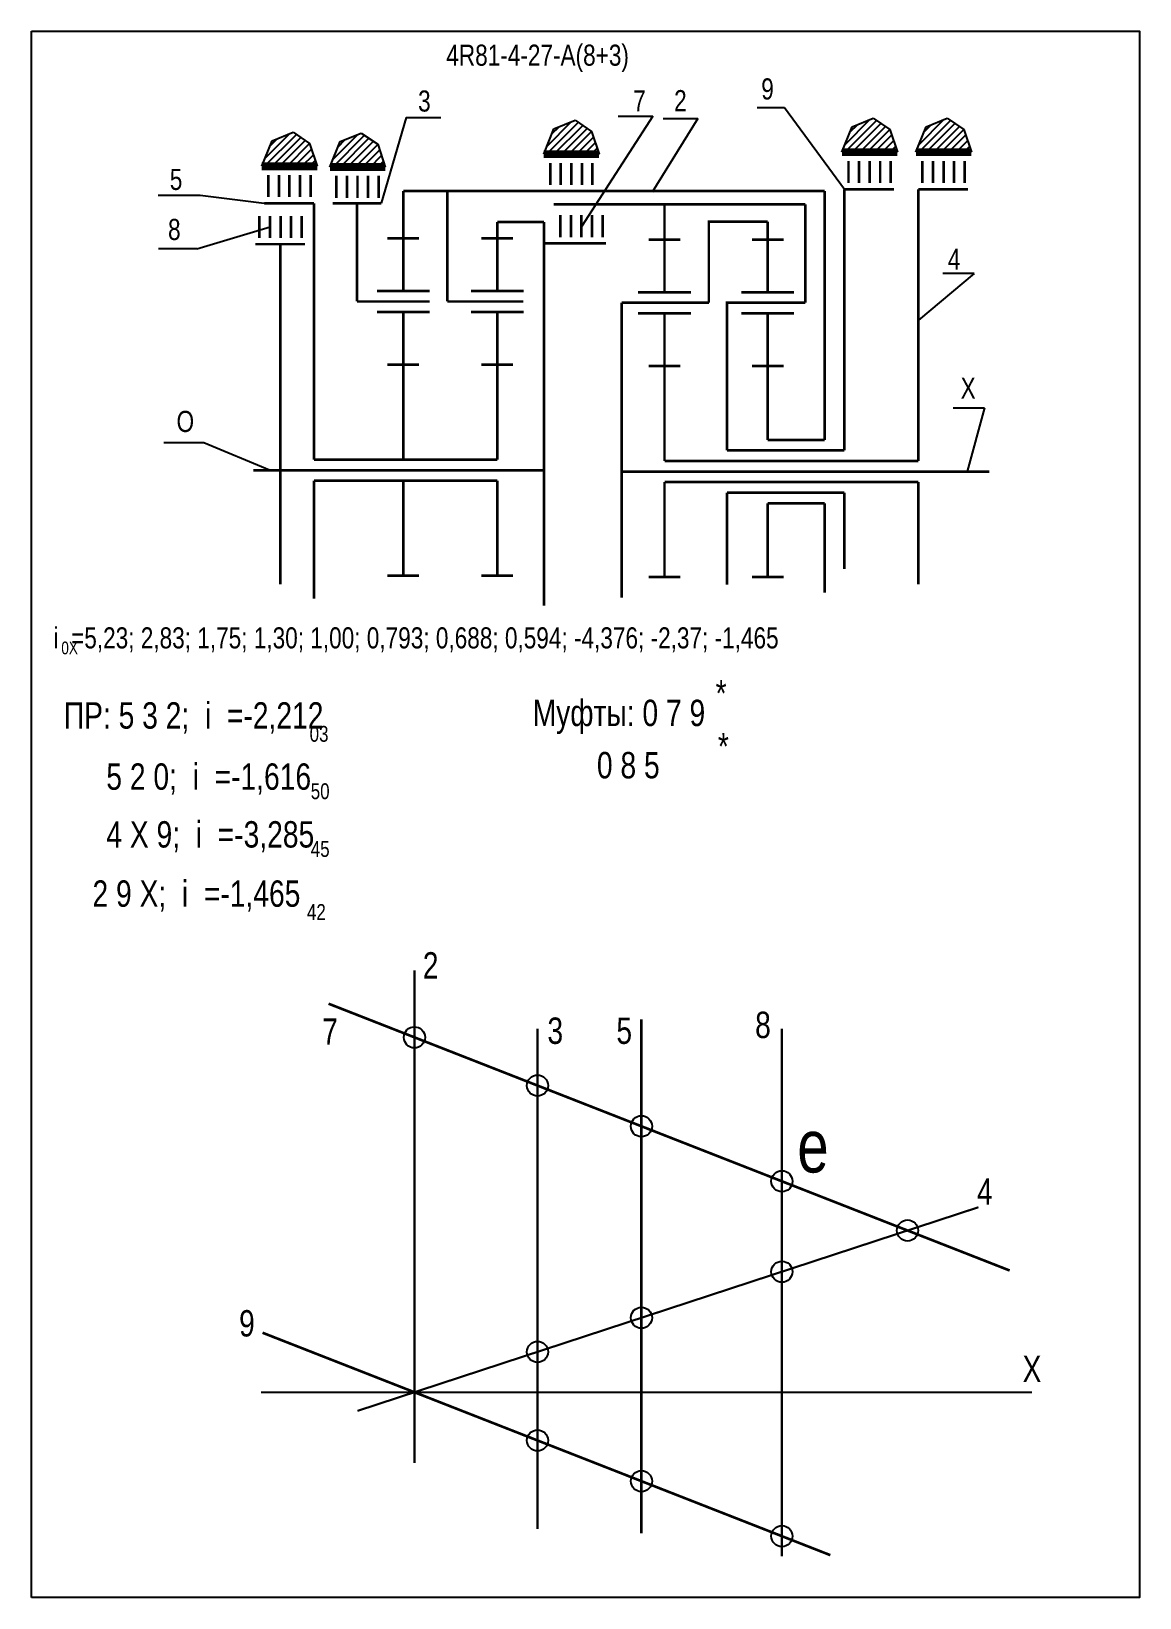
# Model space of a CAD drawing. Extents: x -352 to -142, y 153 to 450.
import ezdxf

# ---------------------------------------------------------------- set-up
doc = ezdxf.new("R2010")
doc.units = 0
doc.header["$LTSCALE"] = 15
doc.layers.get('0').update_dxf_attribs({"linetype": 'CONTINUOUS'})
doc.layers.add('DIM', color=92, linetype='CONTINUOUS')
doc.layers.add('MAIN', color=5, linetype='CONTINUOUS')
doc.styles.add('AMK', font='amk.shx', dxfattribs={"width": 0.8})

msp = doc.modelspace()

# ---------------------------------------------------------------- hatches: boundary and pattern name
at = {"layer": 'DIM'}
h = msp.add_hatch(dxfattribs=at)
h.set_pattern_fill('_USER', color=0, angle=45, style=0, pattern_type=0)
h.set_pattern_definition([(45, (-56.5182, -1.4102), (-0.7071068, 0.7071068), [])])
h.paths.add_polyline_path([(-306.81, 429.11), (-308.76, 424.29), (-298.26, 424.29), (-299.71, 428.61), (-302.83, 430.73)])
h = msp.add_hatch(dxfattribs=at)
h.set_pattern_fill('_USER', color=0, angle=45, style=0, pattern_type=0)
h.set_pattern_definition([(45, (-3.1103, 0.8762), (-0.7071068, 0.7071068), [])])
h.paths.add_polyline_path([(-253.41, 431.39), (-255.35, 426.57), (-244.85, 426.57), (-246.3, 430.9), (-249.42, 433.01)])
h = msp.add_hatch(dxfattribs=at)
h.set_pattern_fill('_USER', color=0, angle=45, style=0, pattern_type=0)
h.set_pattern_definition([(45, (53.4026, 1.2485), (-0.7071068, 0.7071068), [])])
h.paths.add_polyline_path([(-196.89, 431.77), (-198.84, 426.95), (-188.34, 426.95), (-189.79, 431.27), (-192.91, 433.39)])
h = msp.add_hatch(dxfattribs=at)
h.set_pattern_fill('_USER', color=0, angle=45, style=0, pattern_type=0)
h.set_pattern_definition([(45, (67.4198, 1.2485), (-0.7071068, 0.7071068), [])])
h.paths.add_polyline_path([(-182.88, 431.77), (-184.82, 426.95), (-174.32, 426.95), (-175.77, 431.27), (-178.89, 433.39)])
h = msp.add_hatch(dxfattribs=at)
h.set_pattern_fill('_USER', color=0, angle=45, style=0, pattern_type=0)
h.set_pattern_definition([(45, (-43.6186, -1.5655), (-0.7071068, 0.7071068), [])])
h.paths.add_polyline_path([(-293.91, 428.95), (-295.86, 424.13), (-285.36, 424.13), (-286.81, 428.46), (-289.93, 430.57)])

# ---------------------------------------------------------------- linework, layer by layer
at = {"const_width": 0.4}
for points in [[(-279.84, 271.84), (-279.84, 178.43)], [(-256.53, 260.74), (-256.53, 165.87)], [(-210.22, 260.74), (-210.22, 160.71)], [(-290.64, 188.28), (-172.97, 226.9)]]:
    msp.add_lwpolyline(points, dxfattribs=at)
at = {"layer": 'DIM', "color": 0}
for p, q in [((-234.68, 433.8), (-248.11, 412.94)), ((-241.25, 433.8), (-234.68, 433.8)), ((-214.93, 435.44), (-209.75, 435.44)), ((-209.75, 435.44), (-198.37, 419.93)), ((-306.81, 429.11), (-302.83, 430.73)), ((-302.83, 430.73), (-299.71, 428.61)), ((-281.4, 433.51), (-286.13, 417.28)), ((-281.4, 433.51), (-274.83, 433.51)), ((-255.35, 426.57), (-253.41, 431.39)), ((-253.41, 431.39), (-249.42, 433.01)), ((-249.42, 433.01), (-246.3, 430.9)), ((-246.3, 430.9), (-244.85, 426.57)), ((-226.17, 433.34), (-234.81, 419.35)), ((-232.74, 433.34), (-226.17, 433.34)), ((-198.84, 426.95), (-196.89, 431.77)), ((-196.89, 431.77), (-192.91, 433.39)), ((-192.91, 433.39), (-189.79, 431.27)), ((-189.79, 431.27), (-188.34, 426.95)), ((-184.82, 426.95), (-182.88, 431.77)), ((-182.88, 431.77), (-178.89, 433.39)), ((-178.89, 433.39), (-175.77, 431.27)), ((-175.77, 431.27), (-174.32, 426.95)), ((-308.76, 424.29), (-306.81, 429.11)), ((-299.71, 428.61), (-298.26, 424.29)), ((-295.86, 424.13), (-293.91, 428.95)), ((-293.91, 428.95), (-289.93, 430.57)), ((-289.93, 430.57), (-286.81, 428.46)), ((-286.81, 428.46), (-285.36, 424.13)), ((-254.1, 426.39), (-247.18, 426.39)), ((-197.58, 426.76), (-190.67, 426.76)), ((-183.57, 426.76), (-176.65, 426.76)), ((-328.42, 418.82), (-320.47, 418.82)), ((-320.47, 418.82), (-308.29, 417.27)), ((-321.05, 408.61), (-307.21, 412.8)), ((-321.05, 408.61), (-328.31, 408.61)), ((-173.79, 403.92), (-184.35, 395.12)), ((-173.79, 403.92), (-179.71, 403.92)), ((-177.74, 378.48), (-171.83, 378.48)), ((-171.83, 378.48), (-175.09, 366.39)), ((-319.72, 371.82), (-327.33, 371.82)), ((-307.32, 366.64), (-319.72, 371.82))]:
    msp.add_line(p, q, dxfattribs=at)
for points, const_width in [([(-281.96, 419.6), (-250.27, 419.6)], 0.5), ([(-273.61, 398.64), (-273.61, 419.6)], 0.5), ([(-250.27, 419.6), (-202.09, 419.6)], 0.5), ([(-202.09, 419.6), (-202.09, 372.39)], 0.5), ([(-198.37, 370.39), (-198.37, 419.93)], 0.5), ([(-184.35, 419.93), (-184.35, 368.39)], 0.5), ([(-298.88, 417.27), (-298.88, 368.64)], 0.5), ([(-295.35, 417.28), (-286.13, 417.28)], 0.5), ([(-290.74, 417.28), (-290.63, 417.28)], 0.5), ([(-290.74, 417.28), (-290.74, 398.64)], 0.5), ([(-253.44, 417.09), (-205.79, 417.09)], 0.5), ([(-205.79, 417.09), (-205.79, 398.39)], 0.5), ([(-264.14, 413.73), (-255.27, 413.73)], 0.5), ([(-255.27, 413.73), (-255.27, 340.94)], 0.5), ([(-212.91, 413.8), (-224.06, 413.8), (-224.06, 398.39)], 0.5), ([(-305.28, 345.03), (-305.28, 409.51)], 0.5), ([(-240.59, 398.39), (-240.59, 342.47)], 0.5), ([(-218.03, 398.39), (-220.62, 398.39), (-220.62, 370.39)], 0.5), ([(-212.91, 372.39), (-202.09, 372.39)], 0.5), ([(-298.88, 368.64), (-264.14, 368.64)], 0.5), ([(-232.46, 368.39), (-206.49, 368.39)], 0.5), ([(-220.62, 370.39), (-198.37, 370.39)], 0.5), ([(-212.91, 368.39), (-184.35, 368.39)], 0.5), ([(-310.35, 366.64), (-264.14, 366.64)], 0.5), ([(-264.14, 366.64), (-255.27, 366.64)], 0.5), ([(-240.59, 366.39), (-207.46, 366.39)], 0.5), ([(-232.46, 366.39), (-216.49, 366.39)], 0.5), ([(-227.04, 366.39), (-205.39, 366.39)], 0.5), ([(-227.04, 366.39), (-170.92, 366.39)], 0.5), ([(-298.88, 364.64), (-264.14, 364.64)], 0.5), ([(-298.88, 364.64), (-298.88, 342.31)], 0.5), ([(-232.46, 364.39), (-206.49, 364.39)], 0.5), ([(-220.62, 362.39), (-198.37, 362.39)], 0.5), ([(-220.62, 362.39), (-220.62, 344.92)], 0.5), ([(-212.91, 364.39), (-184.35, 364.39)], 0.5), ([(-198.37, 347.89), (-198.37, 362.39)], 0.5), ([(-184.35, 364.39), (-184.35, 344.99)], 0.5), ([(-212.91, 360.39), (-202.09, 360.39)], 0.5), ([(-202.09, 360.39), (-202.09, 343.41)], 0.5), ([(-167.06, 214.9), (-296.11, 265.49)], 0.5), ([(-236.83, 262.55), (-236.83, 165.08)], 0.5), ([(-201.04, 160.93), (-308.62, 203.1)], 0.5), ([(-308.9, 191.82), (-162.8, 191.82)], 0.4)]:
    msp.add_lwpolyline(points, dxfattribs=dict(at, const_width=const_width))
for points in [[(-232.46, 366.39, 0.5, 0.5, 0), (-219.55, 366.39, 0.5, 0.5, 0)], [(-212.91, 366.39, 0.5, 0.5, 0), (-190.69, 366.39, 0.5, 0.5, 0)]]:
    msp.add_lwpolyline(points, format="xyseb", dxfattribs=at)
for centre in [(-279.84, 259.11), (-256.53, 249.97), (-236.83, 242.25), (-210.22, 231.82), (-186.41, 222.49), (-210.22, 214.67), (-236.83, 205.94), (-256.53, 199.47), (-256.53, 182.68), (-236.83, 174.96), (-210.22, 164.53)]:
    msp.add_circle(centre, 2, dxfattribs=at)
at = {"layer": 'MAIN'}
for points in [[(-352.43, 152.87), (-352.43, 449.87)], [(-352.43, 449.87), (-142.43, 449.87), (-142.43, 152.87), (-352.43, 152.87)]]:
    msp.add_lwpolyline(points, dxfattribs=at)
at = {"layer": 'MAIN', "color": 0}
for points, const_width in [([(-198.84, 426.95), (-188.34, 426.95)], 1.5), ([(-184.82, 426.95), (-174.32, 426.95)], 1.5), ([(-308.76, 424.29), (-298.26, 424.29)], 1.5), ([(-295.86, 424.13), (-285.36, 424.13)], 1.5), ([(-255.35, 426.57), (-244.85, 426.57)], 1.5), ([(-246.12, 424.92), (-246.12, 420.73)], 0.5), ([(-189.6, 425.3), (-189.6, 421.1)], 0.5), ([(-175.59, 425.3), (-175.59, 421.1)], 0.5), ([(-299.53, 422.64), (-299.53, 418.44)], 0.5), ([(-286.63, 422.48), (-286.63, 418.28)], 0.5), ([(-281.96, 410.64), (-281.96, 419.6)], 0.5), ([(-198.37, 419.93), (-188.96, 419.93)], 0.5), ([(-184.35, 419.93), (-174.94, 419.93)], 0.5), ([(-308.29, 417.27), (-298.88, 417.27)], 0.5), ([(-232.46, 410.39), (-232.46, 417.09)], 0.5), ([(-301.21, 414.88), (-301.21, 410.68)], 0.5), ([(-264.14, 410.64), (-264.14, 413.73)], 0.5), ([(-244.2, 415.03), (-244.2, 410.83)], 0.5), ([(-212.91, 400.39), (-212.91, 413.8)], 0.5), ([(-281.96, 410.64), (-284.96, 410.64)], 0.5), ([(-281.96, 400.64), (-281.96, 410.64)], 0.5), ([(-281.96, 410.64), (-278.96, 410.64)], 0.5), ([(-264.14, 410.64), (-267.14, 410.64)], 0.5), ([(-264.14, 400.64), (-264.14, 410.64)], 0.5), ([(-264.14, 410.64), (-261.14, 410.64)], 0.5), ([(-255.27, 409.66), (-243.56, 409.66)], 0.5), ([(-232.46, 410.39), (-235.46, 410.39)], 0.5), ([(-232.46, 400.39), (-232.46, 410.39)], 0.5), ([(-232.46, 410.39), (-229.46, 410.39)], 0.5), ([(-212.91, 410.39), (-215.91, 410.39)], 0.5), ([(-212.91, 410.39), (-209.91, 410.39)], 0.5), ([(-309.98, 409.51), (-300.57, 409.51)], 0.5), ([(-276.96, 398.64), (-290.74, 398.64)], 0.5), ([(-259.21, 398.64), (-273.61, 398.64)], 0.5), ([(-224.06, 398.39), (-240.59, 398.39)], 0.5), ([(-205.79, 398.39), (-218.03, 398.39)], 0.5), ([(-281.96, 396.64), (-286.96, 396.64)], 0.5), ([(-281.96, 386.64), (-281.96, 396.64), (-276.96, 396.64)], 0.5), ([(-264.14, 396.64), (-269.14, 396.64)], 0.5), ([(-264.14, 386.64), (-264.14, 396.64), (-259.14, 396.64)], 0.5), ([(-232.46, 396.39), (-237.46, 396.39)], 0.5), ([(-232.46, 386.39), (-232.46, 396.39), (-227.46, 396.39)], 0.5), ([(-212.91, 396.39), (-217.91, 396.39)], 0.5), ([(-212.91, 386.39), (-212.91, 396.39), (-207.91, 396.39)], 0.5), ([(-281.96, 386.64), (-284.96, 386.64)], 0.5), ([(-281.96, 368.64), (-281.96, 386.64)], 0.5), ([(-281.96, 386.64), (-278.96, 386.64)], 0.5), ([(-264.14, 386.64), (-267.14, 386.64)], 0.5), ([(-264.14, 368.64), (-264.14, 386.64)], 0.5), ([(-264.14, 386.64), (-261.14, 386.64)], 0.5), ([(-232.46, 386.39), (-235.46, 386.39)], 0.5), ([(-232.46, 368.39), (-232.46, 386.39)], 0.5), ([(-232.46, 386.39), (-229.46, 386.39)], 0.5), ([(-212.91, 386.39), (-215.91, 386.39)], 0.5), ([(-212.91, 372.39), (-212.91, 386.39)], 0.5), ([(-212.91, 386.39), (-209.91, 386.39)], 0.5), ([(-281.96, 364.64), (-281.96, 346.64)], 0.5), ([(-264.14, 364.64), (-264.14, 346.64)], 0.5), ([(-232.46, 364.39), (-232.46, 346.39)], 0.5), ([(-212.91, 360.39), (-212.91, 346.39)], 0.5), ([(-281.96, 346.64), (-284.96, 346.64)], 0.5), ([(-281.96, 346.64), (-278.96, 346.64)], 0.5), ([(-264.14, 346.64), (-267.14, 346.64)], 0.5), ([(-264.14, 346.64), (-261.14, 346.64)], 0.5), ([(-232.46, 346.39), (-235.46, 346.39)], 0.5), ([(-232.46, 346.39), (-229.46, 346.39)], 0.5), ([(-212.91, 346.39), (-215.91, 346.39)], 0.5), ([(-212.91, 346.39), (-209.91, 346.39)], 0.5)]:
    msp.add_lwpolyline(points, dxfattribs=dict(at, const_width=const_width))
for points in [[(-254.12, 424.92, 0.5, 0.5, 0), (-254.12, 420.73, 0.5, 0.5, 0)], [(-252.12, 424.92, 0.5, 0.5, 0), (-252.12, 420.73, 0.5, 0.5, 0)], [(-250.12, 424.92, 0.5, 0.5, 0), (-250.12, 420.73, 0.5, 0.5, 0)], [(-248.12, 424.92, 0.5, 0.5, 0), (-248.12, 420.73, 0.5, 0.5, 0)], [(-197.6, 425.3, 0.5, 0.5, 0), (-197.6, 421.1, 0.5, 0.5, 0)], [(-195.6, 425.3, 0.5, 0.5, 0), (-195.6, 421.1, 0.5, 0.5, 0)], [(-193.6, 425.3, 0.5, 0.5, 0), (-193.6, 421.1, 0.5, 0.5, 0)], [(-191.6, 425.3, 0.5, 0.5, 0), (-191.6, 421.1, 0.5, 0.5, 0)], [(-183.59, 425.3, 0.5, 0.5, 0), (-183.59, 421.1, 0.5, 0.5, 0)], [(-181.59, 425.3, 0.5, 0.5, 0), (-181.59, 421.1, 0.5, 0.5, 0)], [(-179.59, 425.3, 0.5, 0.5, 0), (-179.59, 421.1, 0.5, 0.5, 0)], [(-177.59, 425.3, 0.5, 0.5, 0), (-177.59, 421.1, 0.5, 0.5, 0)], [(-307.53, 422.64, 0.5, 0.5, 0), (-307.53, 418.44, 0.5, 0.5, 0)], [(-305.53, 422.64, 0.5, 0.5, 0), (-305.53, 418.44, 0.5, 0.5, 0)], [(-303.53, 422.64, 0.5, 0.5, 0), (-303.53, 418.44, 0.5, 0.5, 0)], [(-301.53, 422.64, 0.5, 0.5, 0), (-301.53, 418.44, 0.5, 0.5, 0)], [(-294.63, 422.48, 0.5, 0.5, 0), (-294.63, 418.28, 0.5, 0.5, 0)], [(-292.63, 422.48, 0.5, 0.5, 0), (-292.63, 418.28, 0.5, 0.5, 0)], [(-290.63, 422.48, 0.5, 0.5, 0), (-290.63, 418.28, 0.5, 0.5, 0)], [(-288.63, 422.48, 0.5, 0.5, 0), (-288.63, 418.28, 0.5, 0.5, 0)], [(-309.21, 414.88, 0.5, 0.5, 0), (-309.21, 410.68, 0.5, 0.5, 0)], [(-307.21, 414.88, 0.5, 0.5, 0), (-307.21, 410.68, 0.5, 0.5, 0)], [(-305.21, 414.88, 0.5, 0.5, 0), (-305.21, 410.68, 0.5, 0.5, 0)], [(-303.21, 414.88, 0.5, 0.5, 0), (-303.21, 410.68, 0.5, 0.5, 0)], [(-252.2, 415.03, 0.5, 0.5, 0), (-252.2, 410.83, 0.5, 0.5, 0)], [(-250.2, 415.03, 0.5, 0.5, 0), (-250.2, 410.83, 0.5, 0.5, 0)], [(-248.2, 415.03, 0.5, 0.5, 0), (-248.2, 410.83, 0.5, 0.5, 0)], [(-246.2, 415.03, 0.5, 0.5, 0), (-246.2, 410.83, 0.5, 0.5, 0)], [(-276.96, 400.64, 0.5, 0.5, 0), (-286.96, 400.64, 0.5, 0.5, 0)], [(-259.14, 400.64, 0.5, 0.5, 0), (-269.14, 400.64, 0.5, 0.5, 0)], [(-227.46, 400.39, 0.5, 0.5, 0), (-237.46, 400.39, 0.5, 0.5, 0)], [(-207.91, 400.39, 0.5, 0.5, 0), (-217.91, 400.39, 0.5, 0.5, 0)]]:
    msp.add_lwpolyline(points, format="xyseb", dxfattribs=at)

# ---------------------------------------------------------------- texts
at = {"layer": 'DIM', "color": 0, "style": 'AMK', "width": 0.8}
for s, height, p in [('4R81-4-27-A(8+3)', 4, (-273.81, 443.35)), ('9', 4, (-214.13, 436.95)), ('3', 4, (-279.15, 434.65)), ('7', 4, (-238.41, 434.68)), ('2', 4, (-230.64, 434.72)), ('5', 4, (-326.2, 419.79)), ('8', 4, (-326.53, 410.3)), ('4', 4, (-178.77, 404.66)), ('X', 4, (-176.35, 380.21)), ('O', 4, (-324.92, 373.9)), ('i  =5,23; 2,83; 1,75; 1,30; 1,00; 0,793; 0,688; 0,594; -4,376; -2,37; -1,465', 4, (-348.23, 332.86)), ('0X', 2.4, (-346.75, 331.75)), ('*', 5, (-222.78, 321.86)), (' ПР: 5 3 2;  i  =-2,212', 5, (-347.76, 317.65)), ('Муфты: 0 7 9', 5, (-257.44, 318.13)), ('03', 3, (-299.7, 315.16)), ('*', 5, (-222.35, 311.79)), ('       0 8 5', 5, (-255.67, 308.22)), ('    5 2 0;  i  =-1,616', 5, (-344.17, 306.06)), ('50', 3, (-299.49, 304.28)), ('    4 X 9;  i  =-3,285', 5, (-344.17, 295.1)), ('45', 3, (-299.49, 293.33)), ('     2 9 X;  i  =-1,465', 5, (-348.28, 283.87)), ('42', 3, (-300.21, 281.38)), ('2', 5, (-278.26, 270.26)), ('7', 5, (-297.33, 257.72)), ('3', 5, (-254.65, 257.87)), ('5', 5, (-241.58, 257.87)), ('8', 5, (-215.29, 258.98)), ('e', 10, (-207.3, 233.49)), ('4', 5, (-173.27, 227.37)), ('9', 5, (-313.07, 202.39)), ('X', 5, (-164.62, 193.74))]:
    msp.add_text(s, height=height, dxfattribs=at).set_placement(p)

doc.saveas('drawing.dxf')
